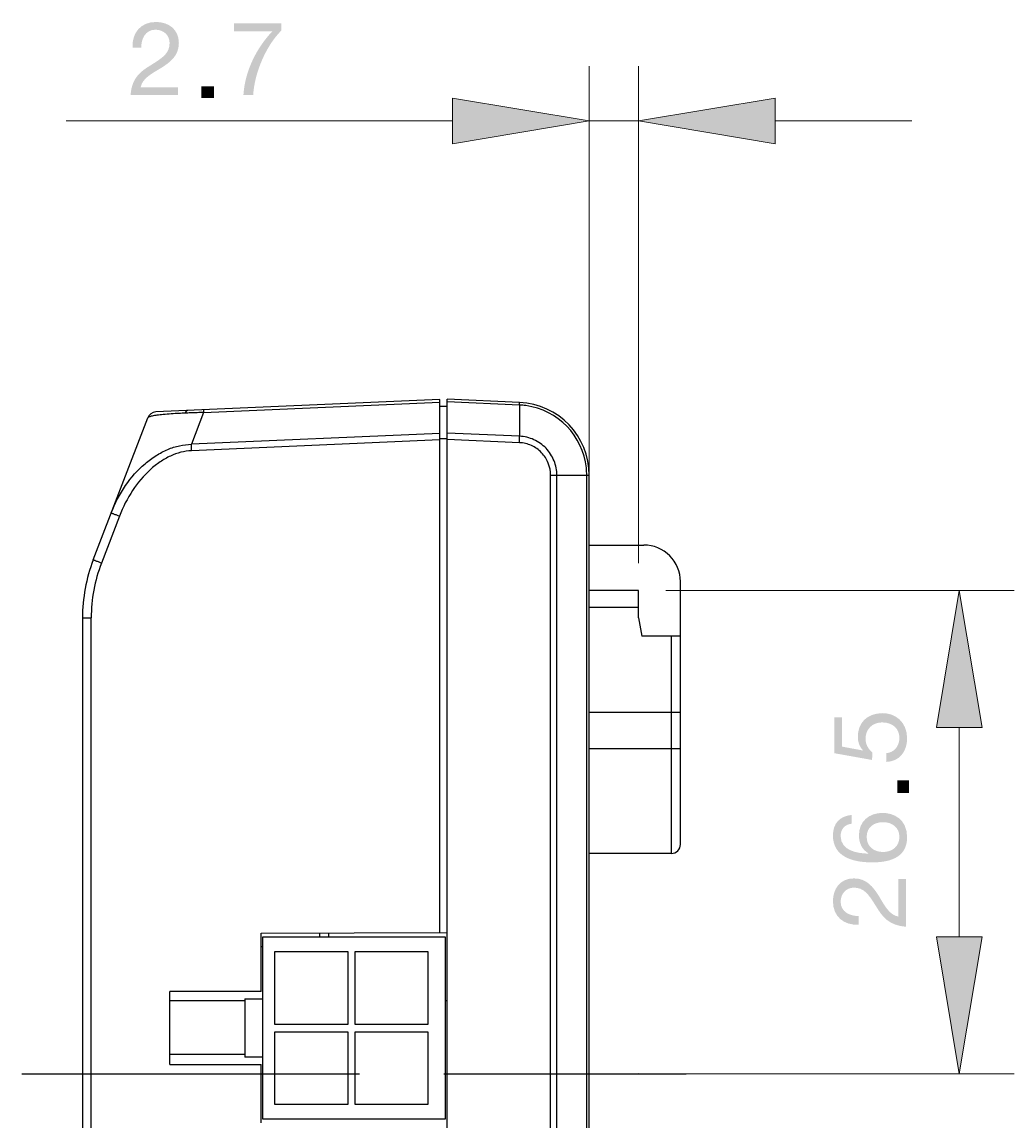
# Model space of a CAD drawing. Header units: millimetres. Extents: x 12 to 285, y 0 to 159.
# Drawn here: x 12.39 to 47.67, y 111.97 to 151.05 of the extents above; entities that cross this region are included whole.
import ezdxf

# ---------------------------------------------------------------- set-up
doc = ezdxf.new("R2010")
doc.units = ezdxf.units.MM
doc.linetypes.add('ACAD_ISO02W100', pattern=[15, 12, -3])

msp = doc.modelspace()

# ---------------------------------------------------------------- hatches: boundary and pattern name
h = msp.add_hatch(color=250)
edge = h.paths.add_edge_path(flags=0)
edge.add_spline(control_points=[(16.634107, 150.135007), (16.623101, 150.446016), (16.776806, 150.778897), (17.139003, 150.778897), (17.413393, 150.778897), (17.640194, 150.592313), (17.640194, 150.310584), (17.640194, 149.948387), (17.416992, 149.794717), (16.977995, 149.520291), (16.612094, 149.300793), (16.297487, 149.070288), (16.249897, 148.459312), (16.249897, 148.459312), (17.943901, 148.459312), (17.943901, 148.459312), (17.943901, 148.459312), (17.943901, 148.733703), (17.943901, 148.733703), (17.943901, 148.733703), (16.612094, 148.733703), (16.612094, 148.733703), (16.67069, 149.052014), (17.018212, 149.223993), (17.340192, 149.417915), (17.662207, 149.622809), (17.969512, 149.849609), (17.969512, 150.306915), (17.969512, 150.789903), (17.607315, 151.053287), (17.157312, 151.053287), (16.608496, 151.053287), (16.293782, 150.66181), (16.323098, 150.135007), (16.323098, 150.135007), (16.634107, 150.135007), (16.634107, 150.135007)], knot_values=[0, 0, 0, 0, 1, 1, 1, 2, 2, 2, 3, 3, 3, 4, 4, 4, 5, 5, 5, 6, 6, 6, 7, 7, 7, 8, 8, 8, 9, 9, 9, 10, 10, 10, 11, 11, 11, 12, 12, 12, 12], degree=3, periodic=1)
h = msp.add_hatch(color=250)
edge = h.paths.add_edge_path(flags=0)
edge.add_spline(control_points=[(21.608203, 151.009402), (21.608203, 151.009402), (19.928805, 151.009402), (19.928805, 151.009402), (19.928805, 151.009402), (19.928805, 150.716702), (19.928805, 150.716702), (19.928805, 150.716702), (21.289892, 150.716702), (21.289892, 150.716702), (20.744709, 150.142309), (20.323986, 149.337411), (20.26539, 148.459312), (20.26539, 148.459312), (20.613017, 148.459312), (20.613017, 148.459312), (20.660607, 149.267914), (21.084999, 150.226517), (21.608203, 150.742314), (21.608203, 150.742314), (21.608203, 151.009402), (21.608203, 151.009402)], knot_values=[0, 0, 0, 0, 1, 1, 1, 2, 2, 2, 3, 3, 3, 4, 4, 4, 5, 5, 5, 6, 6, 6, 7, 7, 7, 7], degree=3, periodic=1)
h = msp.add_hatch(color=250)
h.dxf.hatch_style = 2
h.paths.add_polyline_path([(19.214394, 148.344695), (19.214394, 148.759314), (18.771094, 148.759314), (18.771094, 148.344695)])
h = msp.add_hatch(color=7)
edge = h.paths.add_edge_path(flags=0)
edge.add_spline(control_points=[(27.701311, 146.72421), (27.701311, 146.72421), (32.562694, 147.534399), (32.562694, 147.534399), (32.562694, 147.534399), (27.701311, 146.72421), (27.701311, 146.72421)], knot_values=[0, 0, 0, 0, 1, 1, 1, 2, 2, 2, 2], degree=3, periodic=1)
edge = h.paths.add_edge_path(flags=0)
edge.add_spline(control_points=[(32.562694, 147.534399), (32.562694, 147.534399), (27.701311, 148.344589), (27.701311, 148.344589), (27.701311, 148.344589), (27.701311, 146.72421), (27.701311, 146.72421), (27.701311, 146.72421), (32.562694, 147.534399), (32.562694, 147.534399)], knot_values=[0, 0, 0, 0, 1, 1, 1, 2, 2, 2, 3, 3, 3, 3], degree=3, periodic=1)
h = msp.add_hatch(color=7)
edge = h.paths.add_edge_path(flags=0)
edge.add_spline(control_points=[(39.174314, 148.344589), (39.174314, 148.344589), (34.312895, 147.534399), (34.312895, 147.534399), (34.312895, 147.534399), (39.174314, 148.344589), (39.174314, 148.344589)], knot_values=[0, 0, 0, 0, 1, 1, 1, 2, 2, 2, 2], degree=3, periodic=1)
edge = h.paths.add_edge_path(flags=0)
edge.add_spline(control_points=[(34.312895, 147.534399), (34.312895, 147.534399), (39.174314, 146.72421), (39.174314, 146.72421), (39.174314, 146.72421), (39.174314, 148.344589), (39.174314, 148.344589), (39.174314, 148.344589), (34.312895, 147.534399), (34.312895, 147.534399)], knot_values=[0, 0, 0, 0, 1, 1, 1, 2, 2, 2, 3, 3, 3, 3], degree=3, periodic=1)
h = msp.add_hatch(color=7)
edge = h.paths.add_edge_path(flags=0)
edge.add_spline(control_points=[(34.319316, 147.534399), (34.319316, 147.537998), (34.316494, 147.540891), (34.312895, 147.540891), (34.309297, 147.540891), (34.306404, 147.537998), (34.306404, 147.534399), (34.306404, 147.530801), (34.309297, 147.527908), (34.312895, 147.527908), (34.316494, 147.527908), (34.319316, 147.530801), (34.319316, 147.534399), (34.319316, 147.534399), (34.319316, 147.534399), (34.319316, 147.534399)], knot_values=[0, 0, 0, 0, 1, 1, 1, 2, 2, 2, 3, 3, 3, 4, 4, 4, 5, 5, 5, 5], degree=3, periodic=1)
h = msp.add_hatch(color=7)
edge = h.paths.add_edge_path(flags=0)
edge.add_spline(control_points=[(32.569185, 130.830301), (32.569185, 130.833899), (32.566398, 130.836792), (32.562694, 130.836792), (32.559202, 130.836792), (32.556203, 130.833899), (32.556203, 130.830301), (32.556203, 130.826703), (32.559202, 130.82381), (32.562694, 130.82381), (32.566398, 130.82381), (32.569185, 130.826703), (32.569185, 130.830301), (32.569185, 130.830301), (32.569185, 130.830301), (32.569185, 130.830301)], knot_values=[0, 0, 0, 0, 1, 1, 1, 2, 2, 2, 3, 3, 3, 4, 4, 4, 5, 5, 5, 5], degree=3, periodic=1)
h = msp.add_hatch(color=7)
edge = h.paths.add_edge_path(flags=0)
edge.add_spline(control_points=[(34.319316, 130.830301), (34.319316, 130.833899), (34.316494, 130.836792), (34.312895, 130.836792), (34.309297, 130.836792), (34.306404, 130.833899), (34.306404, 130.830301), (34.306404, 130.826703), (34.309297, 130.82381), (34.312895, 130.82381), (34.316494, 130.82381), (34.319316, 130.826703), (34.319316, 130.830301), (34.319316, 130.830301), (34.319316, 130.830301), (34.319316, 130.830301)], knot_values=[0, 0, 0, 0, 1, 1, 1, 2, 2, 2, 3, 3, 3, 4, 4, 4, 5, 5, 5, 5], degree=3, periodic=1)
h = msp.add_hatch(color=7)
edge = h.paths.add_edge_path(flags=0)
edge.add_spline(control_points=[(34.319316, 130.830301), (34.319316, 130.833899), (34.316494, 130.836792), (34.312895, 130.836792), (34.309297, 130.836792), (34.306404, 130.833899), (34.306404, 130.830301), (34.306404, 130.826703), (34.309297, 130.82381), (34.312895, 130.82381), (34.316494, 130.82381), (34.319316, 130.826703), (34.319316, 130.830301), (34.319316, 130.830301), (34.319316, 130.830301), (34.319316, 130.830301)], knot_values=[0, 0, 0, 0, 1, 1, 1, 2, 2, 2, 3, 3, 3, 4, 4, 4, 5, 5, 5, 5], degree=3, periodic=1)
h = msp.add_hatch(color=7)
edge = h.paths.add_edge_path(flags=0)
edge.add_spline(control_points=[(46.532094, 125.968812), (46.532094, 125.968812), (45.721905, 130.830301), (45.721905, 130.830301), (45.721905, 130.830301), (46.532094, 125.968812), (46.532094, 125.968812)], knot_values=[0, 0, 0, 0, 1, 1, 1, 2, 2, 2, 2], degree=3, periodic=1)
edge = h.paths.add_edge_path(flags=0)
edge.add_spline(control_points=[(45.721905, 130.830301), (45.721905, 130.830301), (44.911716, 125.968812), (44.911716, 125.968812), (44.911716, 125.968812), (46.532094, 125.968812), (46.532094, 125.968812), (46.532094, 125.968812), (45.721905, 130.830301), (45.721905, 130.830301)], knot_values=[0, 0, 0, 0, 1, 1, 1, 2, 2, 2, 3, 3, 3, 3], degree=3, periodic=1)
h = msp.add_hatch(color=250)
edge = h.paths.add_edge_path(flags=0)
edge.add_spline(control_points=[(41.271402, 126.331185), (41.271402, 126.331185), (41.271402, 125.050602), (41.271402, 125.050602), (41.271402, 125.050602), (42.617813, 124.809196), (42.617813, 124.809196), (42.617813, 124.809196), (42.632383, 125.076284), (42.632383, 125.076284), (42.486086, 125.197004), (42.387308, 125.358012), (42.387308, 125.559201), (42.387308, 125.910392), (42.636087, 126.144601), (42.976306, 126.144601), (43.386093, 126.144601), (43.590986, 125.892083), (43.590986, 125.595784), (43.590986, 125.284811), (43.389797, 125.068911), (43.122709, 125.050602), (43.122709, 125.050602), (43.122709, 124.739699), (43.122709, 124.739699), (43.590986, 124.750599), (43.865412, 125.116501), (43.865412, 125.566504), (43.865412, 126.170213), (43.440985, 126.473884), (43.001988, 126.473884), (42.405617, 126.473884), (42.112882, 126.097011), (42.112882, 125.636001), (42.112882, 125.460388), (42.171408, 125.266502), (42.299502, 125.153084), (42.299502, 125.153084), (42.292199, 125.145816), (42.292199, 125.145816), (42.292199, 125.145816), (41.545792, 125.284811), (41.545792, 125.284811), (41.545792, 125.284811), (41.545792, 126.331185), (41.545792, 126.331185), (41.545792, 126.331185), (41.271402, 126.331185), (41.271402, 126.331185)], knot_values=[0, 0, 0, 0, 1, 1, 1, 2, 2, 2, 3, 3, 3, 4, 4, 4, 5, 5, 5, 6, 6, 6, 7, 7, 7, 8, 8, 8, 9, 9, 9, 10, 10, 10, 11, 11, 11, 12, 12, 12, 13, 13, 13, 14, 14, 14, 15, 15, 15, 16, 16, 16, 16], degree=3, periodic=1)
h = msp.add_hatch(color=250)
h.dxf.hatch_style = 2
h.paths.add_polyline_path([(43.936109, 124.08011), (43.521489, 124.08011), (43.521489, 123.636809), (43.936109, 123.636809)])
h = msp.add_hatch(color=250)
edge = h.paths.add_edge_path(flags=0)
edge.add_spline(control_points=[(41.889715, 122.853502), (41.465288, 122.813214), (41.227516, 122.549795), (41.227516, 122.121805), (41.227516, 121.382701), (41.904285, 121.166801), (42.617813, 121.166801), (43.159292, 121.166801), (43.865412, 121.287592), (43.865412, 122.059611), (43.865412, 122.714507), (43.375086, 122.926703), (42.994615, 122.926703), (42.515296, 122.926703), (42.153099, 122.630299), (42.153099, 122.132706), (42.153099, 121.851013), (42.255616, 121.631515), (42.493389, 121.485112), (42.493389, 121.485112), (42.486086, 121.477809), (42.486086, 121.477809), (42.087306, 121.488816), (41.501907, 121.580291), (41.501907, 122.107094), (41.501907, 122.355909), (41.655506, 122.513212), (41.889715, 122.542493), (41.889715, 122.542493), (41.889715, 122.853502), (41.889715, 122.853502)], knot_values=[0, 0, 0, 0, 1, 1, 1, 2, 2, 2, 3, 3, 3, 4, 4, 4, 5, 5, 5, 6, 6, 6, 7, 7, 7, 8, 8, 8, 9, 9, 9, 10, 10, 10, 10], degree=3, periodic=1)
edge = h.paths.add_edge_path(flags=0)
edge.add_spline(control_points=[(42.42749, 122.074216), (42.42749, 122.42911), (42.694613, 122.597385), (43.016593, 122.597385), (43.323898, 122.597385), (43.590986, 122.410801), (43.590986, 122.074216), (43.590986, 121.733891), (43.334905, 121.536406), (43.012889, 121.536406), (42.687311, 121.536406), (42.42749, 121.726588), (42.42749, 122.074216)], knot_values=[0, 0, 0, 0, 1, 1, 1, 2, 2, 2, 3, 3, 3, 4, 4, 4, 4], degree=3, periodic=1)
h = msp.add_hatch(color=250)
edge = h.paths.add_edge_path(flags=0)
edge.add_spline(control_points=[(42.145797, 119.262189), (41.834788, 119.251217), (41.501907, 119.404887), (41.501907, 119.767084), (41.501907, 120.04151), (41.688491, 120.268311), (41.970184, 120.268311), (42.332416, 120.268311), (42.486086, 120.045108), (42.760512, 119.606112), (42.98001, 119.240211), (43.210515, 118.925603), (43.821491, 118.878014), (43.821491, 118.878014), (43.821491, 120.572017), (43.821491, 120.572017), (43.821491, 120.572017), (43.547101, 120.572017), (43.547101, 120.572017), (43.547101, 120.572017), (43.547101, 119.240211), (43.547101, 119.240211), (43.228789, 119.298807), (43.05681, 119.646293), (42.862888, 119.968309), (42.657995, 120.290289), (42.431194, 120.597594), (41.973888, 120.597594), (41.4909, 120.597594), (41.227516, 120.235397), (41.227516, 119.785393), (41.227516, 119.236612), (41.618994, 118.921899), (42.145797, 118.951215), (42.145797, 118.951215), (42.145797, 119.262189), (42.145797, 119.262189)], knot_values=[0, 0, 0, 0, 1, 1, 1, 2, 2, 2, 3, 3, 3, 4, 4, 4, 5, 5, 5, 6, 6, 6, 7, 7, 7, 8, 8, 8, 9, 9, 9, 10, 10, 10, 11, 11, 11, 12, 12, 12, 12], degree=3, periodic=1)
h = msp.add_hatch(color=7)
edge = h.paths.add_edge_path(flags=0)
edge.add_spline(control_points=[(44.911716, 118.514617), (44.911716, 118.514617), (45.721905, 113.653093), (45.721905, 113.653093), (45.721905, 113.653093), (44.911716, 118.514617), (44.911716, 118.514617)], knot_values=[0, 0, 0, 0, 1, 1, 1, 2, 2, 2, 2], degree=3, periodic=1)
edge = h.paths.add_edge_path(flags=0)
edge.add_spline(control_points=[(45.721905, 113.653093), (45.721905, 113.653093), (46.532094, 118.514617), (46.532094, 118.514617), (46.532094, 118.514617), (44.911716, 118.514617), (44.911716, 118.514617), (44.911716, 118.514617), (45.721905, 113.653093), (45.721905, 113.653093)], knot_values=[0, 0, 0, 0, 1, 1, 1, 2, 2, 2, 3, 3, 3, 3], degree=3, periodic=1)
h = msp.add_hatch(color=7)
edge = h.paths.add_edge_path(flags=0)
edge.add_spline(control_points=[(34.319316, 113.653093), (34.319316, 113.656585), (34.316494, 113.659584), (34.312895, 113.659584), (34.309297, 113.659584), (34.306404, 113.656585), (34.306404, 113.653093), (34.306404, 113.649494), (34.309297, 113.646601), (34.312895, 113.646601), (34.316494, 113.646601), (34.319316, 113.649494), (34.319316, 113.653093), (34.319316, 113.653093), (34.319316, 113.653093), (34.319316, 113.653093)], knot_values=[0, 0, 0, 0, 1, 1, 1, 2, 2, 2, 3, 3, 3, 4, 4, 4, 5, 5, 5, 5], degree=3, periodic=1)
h = msp.add_hatch(color=7)
edge = h.paths.add_edge_path(flags=0)
edge.add_spline(control_points=[(45.728396, 113.653093), (45.728396, 113.656585), (45.725503, 113.659584), (45.721905, 113.659584), (45.718307, 113.659584), (45.715414, 113.656585), (45.715414, 113.653093), (45.715414, 113.649494), (45.718307, 113.646601), (45.721905, 113.646601), (45.725503, 113.646601), (45.728396, 113.649494), (45.728396, 113.653093), (45.728396, 113.653093), (45.728396, 113.653093), (45.728396, 113.653093)], knot_values=[0, 0, 0, 0, 1, 1, 1, 2, 2, 2, 3, 3, 3, 4, 4, 4, 5, 5, 5, 5], degree=3, periodic=1)

# ---------------------------------------------------------------- linework, layer by layer
at = {"color": 7, "lineweight": 15}
for points in [[(32.562694, 131.802592), (32.562694, 149.479016)], [(34.312895, 131.802592), (34.312895, 149.479016)], [(27.701311, 147.534399), (13.967107, 147.534399)], [(32.562694, 147.534399), (34.312895, 147.534399)], [(39.174314, 147.534399), (44.035804, 147.534399)], [(35.285186, 130.830301), (47.666487, 130.830301)], [(45.721905, 125.968812), (45.721905, 118.514617)], [(35.285186, 113.653093), (47.666487, 113.653093)]]:
    msp.add_lwpolyline(points, dxfattribs=at)
at = {"color": 7, "lineweight": 25}
for points in [[(27.247497, 137.625013), (17.153502, 137.184288)], [(27.247497, 118.669804), (27.247497, 137.625013)], [(27.506789, 89.669813), (27.506789, 137.636408)], [(30.08309, 137.523801), (27.506789, 137.636408)], [(18.851316, 137.163791), (27.247497, 137.530504)], [(27.506789, 137.377116), (27.247497, 137.379409)], [(30.08309, 137.429292), (27.506789, 137.541793)], [(30.08309, 137.429292), (30.083196, 136.321005)], [(14.926098, 131.925394), (16.865106, 136.976713)], [(18.851316, 137.163791), (18.418598, 136.036701)], [(27.247497, 136.422217), (18.418598, 136.036701)], [(30.083196, 136.321005), (27.506789, 136.433612)], [(27.247497, 136.193017), (18.42449, 135.807784)], [(27.506789, 136.231188), (27.247497, 136.232105)], [(30.078116, 136.092088), (27.506789, 136.204412)], [(31.190389, 110.417909), (31.190389, 134.933989)], [(31.190389, 134.933989), (31.410698, 134.933495)], [(31.410698, 110.482502), (31.410698, 134.933495)], [(31.410698, 134.933495), (32.562694, 134.933495)], [(32.472983, 110.867489), (32.472983, 134.933495)], [(32.562694, 92.372584), (32.562694, 134.933495)], [(15.856585, 133.481991), (15.214494, 131.809189)], [(32.562694, 132.450786), (34.507311, 132.450786)], [(35.803699, 121.807586), (35.803699, 131.154398)], [(34.312895, 130.830301), (32.562694, 130.830301)], [(34.312895, 129.85801), (34.312895, 130.830301)], [(34.312895, 130.234107), (32.562694, 130.234107)], [(14.542911, 129.85801), (14.542911, 97.44821)], [(14.542911, 129.85801), (14.852791, 129.85801)], [(14.852791, 97.44821), (14.852791, 129.85801)], [(34.312895, 129.85801), (34.427195, 129.209816)], [(35.803699, 129.209816), (34.427195, 129.209816)], [(35.479602, 129.209816), (35.479602, 121.483383)], [(32.562694, 126.507009), (35.803699, 126.507009)], [(35.803699, 125.210586), (32.562694, 125.210586)], [(35.479602, 121.483383), (32.562694, 121.483383)], [(20.895204, 118.647614), (27.506789, 118.670686)], [(20.895204, 116.573387), (20.895204, 118.647614)], [(20.960009, 112.032608), (20.960009, 118.514617)], [(20.960009, 118.514617), (27.441984, 118.514617)], [(22.973383, 118.654388), (22.973383, 118.513912)], [(23.293493, 118.656011), (23.293493, 118.514617)], [(27.441984, 118.514617), (27.441984, 112.032608)], [(20.960009, 118.167484), (20.895204, 118.166884)], [(21.381297, 115.403188), (21.381297, 117.995999)], [(21.381297, 117.995999), (23.974107, 117.995999)], [(23.974107, 117.995999), (23.974107, 115.403188)], [(24.233399, 115.403188), (24.233399, 117.995999)], [(24.233399, 117.995999), (26.82621, 117.995999)], [(26.82621, 117.995999), (26.82621, 115.403188)], [(17.654199, 113.980611), (17.654199, 116.573387)], [(20.895204, 116.573387), (17.654199, 116.573387)], [(20.311816, 116.245903), (17.654199, 116.245903)], [(20.311816, 116.310709), (20.311816, 114.236516)], [(20.311816, 116.310709), (20.960009, 116.310709)], [(27.506789, 116.245903), (27.441984, 116.245903)], [(23.974107, 115.403188), (21.381297, 115.403188)], [(26.82621, 115.403188), (24.233399, 115.403188)], [(21.381297, 112.551085), (21.381297, 115.143896)], [(21.381297, 115.143896), (23.974107, 115.143896)], [(23.974107, 115.143896), (23.974107, 112.551085)], [(24.233399, 112.551085), (24.233399, 115.143896)], [(24.233399, 115.143896), (26.82621, 115.143896)], [(26.82621, 115.143896), (26.82621, 112.551085)], [(20.311816, 114.333707), (17.654199, 114.333707)], [(20.960009, 114.236516), (20.311816, 114.236516)], [(17.654199, 113.980611), (20.895204, 113.980611)], [(20.895204, 111.906384), (20.895204, 113.980611)], [(23.974107, 112.551085), (21.381297, 112.551085)], [(26.82621, 112.551085), (24.233399, 112.551085)], [(27.441984, 112.032608), (20.960009, 112.032608)]]:
    msp.add_lwpolyline(points, dxfattribs=at)
at = {"color": 7, "linetype": 'ACAD_ISO02W100', "lineweight": 25}
msp.add_lwpolyline([(12.391284, 113.653093), (36.003689, 113.653093)], dxfattribs=at)
at = {"color": 7, "lineweight": 15}
for points, knots in [([(32.562694, 147.534399), (32.562694, 147.534399), (27.701311, 148.344589), (27.701311, 148.344589), (27.701311, 148.344589), (27.701311, 146.72421), (27.701311, 146.72421), (27.701311, 146.72421), (32.562694, 147.534399), (32.562694, 147.534399)], [0, 0, 0, 0, 1, 1, 1, 2, 2, 2, 3, 3, 3, 3]), ([(39.174314, 148.344589), (39.174314, 148.344589), (34.312895, 147.534399), (34.312895, 147.534399), (34.312895, 147.534399), (39.174314, 148.344589), (39.174314, 148.344589)], [0, 0, 0, 0, 1, 1, 1, 2, 2, 2, 2]), ([(34.312895, 147.534399), (34.312895, 147.534399), (39.174314, 146.72421), (39.174314, 146.72421), (39.174314, 146.72421), (39.174314, 148.344589), (39.174314, 148.344589), (39.174314, 148.344589), (34.312895, 147.534399), (34.312895, 147.534399)], [0, 0, 0, 0, 1, 1, 1, 2, 2, 2, 3, 3, 3, 3]), ([(27.701311, 146.72421), (27.701311, 146.72421), (32.562694, 147.534399), (32.562694, 147.534399), (32.562694, 147.534399), (27.701311, 146.72421), (27.701311, 146.72421)], [0, 0, 0, 0, 1, 1, 1, 2, 2, 2, 2]), ([(45.721905, 130.830301), (45.721905, 130.830301), (44.911716, 125.968812), (44.911716, 125.968812), (44.911716, 125.968812), (46.532094, 125.968812), (46.532094, 125.968812), (46.532094, 125.968812), (45.721905, 130.830301), (45.721905, 130.830301)], [0, 0, 0, 0, 1, 1, 1, 2, 2, 2, 3, 3, 3, 3]), ([(46.532094, 125.968812), (46.532094, 125.968812), (45.721905, 130.830301), (45.721905, 130.830301), (45.721905, 130.830301), (46.532094, 125.968812), (46.532094, 125.968812)], [0, 0, 0, 0, 1, 1, 1, 2, 2, 2, 2]), ([(44.911716, 118.514617), (44.911716, 118.514617), (45.721905, 113.653093), (45.721905, 113.653093), (45.721905, 113.653093), (44.911716, 118.514617), (44.911716, 118.514617)], [0, 0, 0, 0, 1, 1, 1, 2, 2, 2, 2]), ([(45.721905, 113.653093), (45.721905, 113.653093), (46.532094, 118.514617), (46.532094, 118.514617), (46.532094, 118.514617), (44.911716, 118.514617), (44.911716, 118.514617), (44.911716, 118.514617), (45.721905, 113.653093), (45.721905, 113.653093)], [0, 0, 0, 0, 1, 1, 1, 2, 2, 2, 3, 3, 3, 3])]:
    msp.add_open_spline(points, degree=3, knots=knots, dxfattribs=at)
at = {"color": 7, "lineweight": 5}
for points in [[(34.319316, 147.534399), (34.319316, 147.537998), (34.316494, 147.540891), (34.312895, 147.540891), (34.309297, 147.540891), (34.306404, 147.537998), (34.306404, 147.534399), (34.306404, 147.530801), (34.309297, 147.527908), (34.312895, 147.527908), (34.316494, 147.527908), (34.319316, 147.530801), (34.319316, 147.534399), (34.319316, 147.534399), (34.319316, 147.534399), (34.319316, 147.534399)], [(32.569185, 130.830301), (32.569185, 130.833899), (32.566398, 130.836792), (32.562694, 130.836792), (32.559202, 130.836792), (32.556203, 130.833899), (32.556203, 130.830301), (32.556203, 130.826703), (32.559202, 130.82381), (32.562694, 130.82381), (32.566398, 130.82381), (32.569185, 130.826703), (32.569185, 130.830301), (32.569185, 130.830301), (32.569185, 130.830301), (32.569185, 130.830301)], [(34.319316, 130.830301), (34.319316, 130.833899), (34.316494, 130.836792), (34.312895, 130.836792), (34.309297, 130.836792), (34.306404, 130.833899), (34.306404, 130.830301), (34.306404, 130.826703), (34.309297, 130.82381), (34.312895, 130.82381), (34.316494, 130.82381), (34.319316, 130.826703), (34.319316, 130.830301), (34.319316, 130.830301), (34.319316, 130.830301), (34.319316, 130.830301)], [(34.319316, 130.830301), (34.319316, 130.833899), (34.316494, 130.836792), (34.312895, 130.836792), (34.309297, 130.836792), (34.306404, 130.833899), (34.306404, 130.830301), (34.306404, 130.826703), (34.309297, 130.82381), (34.312895, 130.82381), (34.316494, 130.82381), (34.319316, 130.826703), (34.319316, 130.830301), (34.319316, 130.830301), (34.319316, 130.830301), (34.319316, 130.830301)], [(34.319316, 113.653093), (34.319316, 113.656585), (34.316494, 113.659584), (34.312895, 113.659584), (34.309297, 113.659584), (34.306404, 113.656585), (34.306404, 113.653093), (34.306404, 113.649494), (34.309297, 113.646601), (34.312895, 113.646601), (34.316494, 113.646601), (34.319316, 113.649494), (34.319316, 113.653093), (34.319316, 113.653093), (34.319316, 113.653093), (34.319316, 113.653093)], [(45.728396, 113.653093), (45.728396, 113.656585), (45.725503, 113.659584), (45.721905, 113.659584), (45.718307, 113.659584), (45.715414, 113.656585), (45.715414, 113.653093), (45.715414, 113.649494), (45.718307, 113.646601), (45.721905, 113.646601), (45.725503, 113.646601), (45.728396, 113.649494), (45.728396, 113.653093), (45.728396, 113.653093), (45.728396, 113.653093), (45.728396, 113.653093)]]:
    msp.add_open_spline(points, degree=3, knots=[0, 0, 0, 0, 1, 1, 1, 2, 2, 2, 3, 3, 3, 4, 4, 4, 5, 5, 5, 5], dxfattribs=at)
at = {"color": 7, "lineweight": 25}
for points in [[(17.153502, 137.184288), (17.024597, 137.178714), (16.911285, 137.097116), (16.865106, 136.976713)], [(32.562694, 134.933495), (32.562694, 136.321499), (31.469683, 137.463299), (30.08309, 137.523801)], [(30.309785, 137.409007), (30.234502, 137.419202), (30.158902, 137.426011), (30.08309, 137.429292)], [(32.459083, 135.196702), (32.337904, 136.34129), (31.450386, 137.254808), (30.309785, 137.409007)], [(18.283908, 137.146893), (18.254416, 137.145694), (18.224888, 137.144494), (18.19529, 137.143189)], [(18.511802, 137.155007), (18.435814, 137.152608), (18.359896, 137.149998), (18.283908, 137.146893)], [(18.622786, 137.158288), (18.585815, 137.1573), (18.548809, 137.156206), (18.511802, 137.155007)], [(18.851316, 137.163897), (18.775116, 137.162309), (18.698986, 137.16051), (18.622786, 137.158288)], [(32.472983, 134.933495), (32.472983, 135.021513), (32.468291, 135.109284), (32.459013, 135.196702)], [(14.926098, 131.925394), (14.672804, 131.265488), (14.542911, 130.564801), (14.542911, 129.85801)], [(15.214282, 131.809295), (14.975487, 131.186395), (14.853003, 130.525113), (14.852685, 129.85801)], [(35.479602, 121.483383), (35.658601, 121.483383), (35.803699, 121.628587), (35.803699, 121.807516)]]:
    msp.add_open_spline(points, degree=3, dxfattribs=at)
for points, knots in [([(18.280415, 137.2335), (18.262812, 137.232689), (18.246584, 137.221506), (18.233813, 137.208312), (18.215504, 137.189509), (18.204286, 137.166684), (18.19529, 137.143189)], [0, 0, 0, 0, 1, 1, 1, 2, 2, 2, 2]), ([(18.851316, 137.163791), (18.851316, 137.176985), (18.851386, 137.190108), (18.851704, 137.203196), (18.851915, 137.213215), (18.852303, 137.223199), (18.852797, 137.233112), (18.853009, 137.23671), (18.853291, 137.240309), (18.853714, 137.244013), (18.853891, 137.246694), (18.854314, 137.249516), (18.854702, 137.251986), (18.854914, 137.253608), (18.855196, 137.254984), (18.855796, 137.256995), (18.856113, 137.257806), (18.856396, 137.258688), (18.857101, 137.258688)], [0, 0, 0, 0, 1, 1, 1, 2, 2, 2, 3, 3, 3, 4, 4, 4, 5, 5, 5, 6, 6, 6, 6]), ([(30.084501, 137.429186), (30.084889, 137.442591), (30.085101, 137.455891), (30.085312, 137.469297), (30.085312, 137.479316), (30.085383, 137.489405), (30.085206, 137.499212), (30.085101, 137.502705), (30.085101, 137.506197), (30.084889, 137.509901), (30.084783, 137.512512), (30.084712, 137.515299), (30.084501, 137.517592), (30.084289, 137.519003), (30.084113, 137.520308), (30.083795, 137.522284), (30.083795, 137.522989), (30.083584, 137.523801), (30.08309, 137.523801)], [0, 0, 0, 0, 1, 1, 1, 2, 2, 2, 3, 3, 3, 4, 4, 4, 5, 5, 5, 6, 6, 6, 6]), ([(17.415016, 137.091895), (17.338993, 137.084593), (17.263286, 137.076196), (17.187686, 137.065895), (17.130889, 137.058205), (17.074303, 137.049315), (17.018317, 137.037603), (16.997398, 137.033193), (16.976796, 137.028395), (16.956193, 137.022715), (16.940495, 137.018411), (16.924796, 137.013508), (16.909803, 137.007616), (16.899184, 137.003489), (16.888989, 136.998903), (16.879288, 136.992306), (16.873291, 136.988214), (16.867611, 136.98331), (16.865106, 136.976784)], [0, 0, 0, 0, 1, 1, 1, 2, 2, 2, 3, 3, 3, 4, 4, 4, 5, 5, 5, 6, 6, 6, 6]), ([(18.19529, 137.143189), (18.122089, 137.140014), (18.048817, 137.136486), (17.975615, 137.1325), (17.788502, 137.122516), (17.601389, 137.109993), (17.415016, 137.091895)], [0, 0, 0, 0, 1, 1, 1, 2, 2, 2, 2]), ([(15.568189, 133.598196), (15.698999, 133.939085), (15.868791, 134.266709), (16.076401, 134.568899), (16.273216, 134.855601), (16.504003, 135.119585), (16.767704, 135.34501), (16.891811, 135.45109), (17.023186, 135.548704), (17.16151, 135.635417), (17.293308, 135.718002), (17.431314, 135.790709), (17.574683, 135.850717), (17.711208, 135.908008), (17.852496, 135.953587), (17.997205, 135.985513), (18.135706, 136.015993), (18.277099, 136.033809), (18.418598, 136.036701)], [0, 0, 0, 0, 1, 1, 1, 2, 2, 2, 3, 3, 3, 4, 4, 4, 5, 5, 5, 6, 6, 6, 6]), ([(18.42449, 135.807784), (18.423502, 135.828704), (18.422691, 135.849482), (18.421985, 135.870402), (18.420009, 135.925788), (18.418598, 135.981315), (18.418598, 136.036701)], [0, 0, 0, 0, 1, 1, 1, 2, 2, 2, 2]), ([(30.078116, 136.092088), (30.078997, 136.113113), (30.079809, 136.134209), (30.080514, 136.155199), (30.082384, 136.210515), (30.083689, 136.265795), (30.083584, 136.321005)], [0, 0, 0, 0, 1, 1, 1, 2, 2, 2, 2]), ([(31.190389, 134.933989), (31.190988, 135.080991), (31.161214, 135.229299), (31.105616, 135.366812), (31.050195, 135.504113), (30.969091, 135.630584), (30.866891, 135.736911), (30.764798, 135.843203), (30.641713, 135.92921), (30.506705, 135.990099), (30.371697, 136.050883), (30.224906, 136.08669), (30.078116, 136.092088)], [0, 0, 0, 0, 1, 1, 1, 2, 2, 2, 3, 3, 3, 4, 4, 4, 4]), ([(31.410698, 134.933495), (31.411192, 135.109213), (31.375985, 135.28659), (31.30991, 135.450984), (31.243799, 135.615203), (31.146997, 135.766509), (31.025112, 135.893897), (30.903192, 136.021214), (30.756296, 136.124614), (30.595288, 136.197709), (30.434104, 136.270911), (30.258597, 136.313808), (30.083196, 136.321005)], [0, 0, 0, 0, 1, 1, 1, 2, 2, 2, 3, 3, 3, 4, 4, 4, 4]), ([(18.42449, 135.807784), (18.167209, 135.796601), (17.910986, 135.726116), (17.675789, 135.618413), (17.546602, 135.559217), (17.4238, 135.488802), (17.306502, 135.409886), (17.182183, 135.326101), (17.064108, 135.232686), (16.952807, 135.131897), (16.713517, 134.915397), (16.504885, 134.665207), (16.325991, 134.395791), (16.135914, 134.109582), (15.979316, 133.801713), (15.856585, 133.481991)], [0, 0, 0, 0, 1, 1, 1, 2, 2, 2, 3, 3, 3, 4, 4, 4, 5, 5, 5, 5]), ([(15.568189, 133.598196), (15.568013, 133.597808), (15.568612, 133.59749), (15.569212, 133.597314), (15.5708, 133.596714), (15.571717, 133.596008), (15.572705, 133.595409), (15.574504, 133.594491), (15.576691, 133.593609), (15.578914, 133.592586), (15.581912, 133.591316), (15.584805, 133.590011), (15.587698, 133.588706), (15.591614, 133.587013), (15.595706, 133.585284), (15.599586, 133.583591), (15.60449, 133.581615), (15.609288, 133.579604), (15.614297, 133.577593), (15.626503, 133.572513), (15.638886, 133.567504), (15.651198, 133.562494), (15.666508, 133.556391), (15.681784, 133.550288), (15.697094, 133.544185), (15.71431, 133.537412), (15.731596, 133.530603), (15.748811, 133.523795), (15.766803, 133.51681), (15.784901, 133.509789), (15.802998, 133.502804), (15.820813, 133.495784), (15.838699, 133.488905), (15.856585, 133.481991)], [0, 0, 0, 0, 1, 1, 1, 2, 2, 2, 3, 3, 3, 4, 4, 4, 5, 5, 5, 6, 6, 6, 7, 7, 7, 8, 8, 8, 9, 9, 9, 10, 10, 10, 11, 11, 11, 11]), ([(35.803699, 131.154398), (35.803699, 131.498215), (35.667103, 131.827886), (35.424004, 132.071091), (35.180905, 132.31419), (34.851199, 132.450786), (34.507311, 132.450786)], [0, 0, 0, 0, 1, 1, 1, 2, 2, 2, 2]), ([(15.214494, 131.809189), (15.196608, 131.816103), (15.178687, 131.822983), (15.160801, 131.830003), (15.14281, 131.836988), (15.124712, 131.844008), (15.106685, 131.850993), (15.089399, 131.857802), (15.072184, 131.86461), (15.055003, 131.871384), (15.039693, 131.877487), (15.024418, 131.88359), (15.009107, 131.889693), (14.996689, 131.894702), (14.984412, 131.899712), (14.972101, 131.904792), (14.967197, 131.906803), (14.962399, 131.908813), (14.957496, 131.910789), (14.953509, 131.912482), (14.949487, 131.914211), (14.945607, 131.915904), (14.942714, 131.917209), (14.939786, 131.918515), (14.936717, 131.919785), (14.9346, 131.920808), (14.932413, 131.92169), (14.930508, 131.922607), (14.929591, 131.923207), (14.928709, 131.923806), (14.927016, 131.924512), (14.926486, 131.924688), (14.925887, 131.925006), (14.926098, 131.925394)], [0, 0, 0, 0, 1, 1, 1, 2, 2, 2, 3, 3, 3, 4, 4, 4, 5, 5, 5, 6, 6, 6, 7, 7, 7, 8, 8, 8, 9, 9, 9, 10, 10, 10, 11, 11, 11, 11])]:
    msp.add_open_spline(points, degree=3, knots=knots, dxfattribs=at)

doc.saveas('drawing.dxf')
